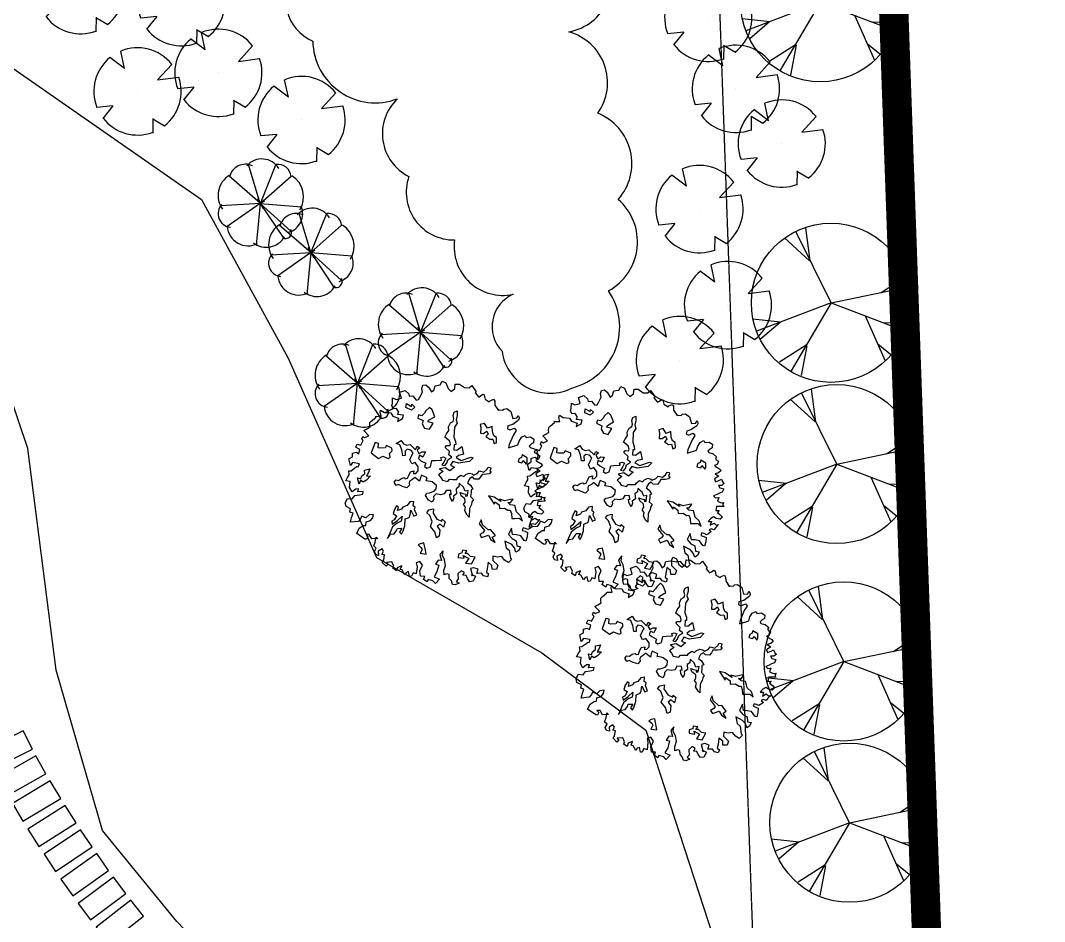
# Model space of a CAD drawing. Header units: millimetres. Extents: x 468001845 to 468595845, y 3387484553 to 3388325553.
# Drawn here: x 468422154 to 468457043, y 3387975721 to 3388006421 of the extents above; entities that cross this region are included whole.
import ezdxf

# ---------------------------------------------------------------- set-up
doc = ezdxf.new("R2010")
doc.units = ezdxf.units.MM
doc.linetypes.add('ACAD_ISO04W100', pattern=[30.5, 24, -3, 0.5, -3])
for name, color, linetype in [('F-T', 3, 'Continuous'), ('F-树13', 114, 'Continuous'), ('F-水体', 150, 'Continuous'), ('园路', 33, 'Continuous'), ('树', 104, 'Continuous'), ('红线', 1, 'Continuous'), ('绿化', 3, 'Continuous'), ('花灌木', 223, 'Continuous')]:
    doc.layers.add(name, color=color, linetype=linetype)

# ---------------------------------------------------------------- blocks, each defined once
blk = doc.blocks.new('A$C73886351')
at = {"layer": 'F-树13'}
for p, q in [((4508, 4511), (3052, 8793)), ((3510, 7412), (3741, 8982)), ((3508, 7441), (2585, 8591)), ((2161, 6001), (1249, 7555)), ((6945, 5646), (8296, 7028)), ((4508, 4511), (737, 6917)), ((2126, 5970), (441, 6351)), ((4508, 4511), (8634, 6359)), ((6947, 5617), (8818, 5795)), ((4508, 4511), (2779, 398)), ((4508, 4511), (5271, 97)), ((3672, 2586), (1118, 1558)), ((2090, 1937), (1470, 1235)), ((3294, 1583), (3196, 223)), ((4986, 1662), (5852, 250))]:
    blk.add_line(p, q, dxfattribs=at)
blk.add_circle((4516, 4516), 4519, dxfattribs=at)
blk = doc.blocks.new('FY1')
at = {"layer": '园路'}
blk.add_lwpolyline([(-350, 750), (-350, -750), (350, -750), (350, 750)], close=True, dxfattribs=at)
blk = doc.blocks.new('A$C7ECF7732')
at = {"layer": '树'}
for p, q in [((1209, 3948), (1219, 4036)), ((1269, 3880), (1209, 3948)), ((1219, 4036), (1327, 3978)), ((1327, 3978), (1415, 3890)), ((2974, 4016), (3012, 4066)), ((3012, 3948), (2974, 4016)), ((3012, 4066), (3042, 4056)), ((3032, 3842), (3012, 3948)), ((3042, 4056), (3090, 3998)), ((3090, 3998), (3120, 4026)), ((3120, 4026), (3150, 3958)), ((3150, 3958), (3120, 3880)), ((1365, 3850), (1269, 3880)), ((1415, 3802), (1365, 3850)), ((1415, 3890), (1513, 3870)), ((1415, 3714), (1415, 3802)), ((1483, 3616), (1415, 3714)), ((1513, 3870), (1571, 3754)), ((1571, 3754), (1795, 3608)), ((2126, 3666), (2331, 3598)), ((2145, 3500), (2126, 3666)), ((2448, 3460), (2496, 3734)), ((2584, 3646), (2476, 3364)), ((2496, 3734), (2544, 3782)), ((2544, 3782), (2584, 3646)), ((2944, 3754), (3032, 3842)), ((2974, 3666), (2944, 3754)), ((2964, 3558), (2974, 3666)), ((3120, 3880), (3062, 3772)), ((3062, 3772), (3100, 3704)), ((3100, 3704), (3130, 3626)), ((1571, 3578), (1483, 3616)), ((1619, 3470), (1571, 3578)), ((1677, 3392), (1619, 3470)), ((1825, 3452), (1677, 3392)), ((1795, 3608), (1921, 3588)), ((1911, 3432), (1825, 3452)), ((1893, 3314), (1941, 3392)), ((1941, 3392), (1911, 3432)), ((1921, 3588), (1999, 3548)), ((1999, 3548), (1980, 3510)), ((1980, 3510), (2097, 3432)), ((2097, 3432), (2145, 3500)), ((2331, 3598), (2292, 3470)), ((2292, 3470), (2311, 3382)), ((2311, 3382), (2448, 3460)), ((2476, 3364), (2360, 3256)), ((2846, 3382), (2856, 3480)), ((2866, 3304), (2846, 3382)), ((2856, 3480), (2916, 3538)), ((2916, 3538), (2964, 3558)), ((3072, 3530), (2994, 3510)), ((2994, 3510), (2994, 3422)), ((2994, 3422), (3062, 3314)), ((3130, 3626), (3072, 3530)), ((1921, 3256), (1893, 3314)), ((2077, 3304), (1921, 3256)), ((2145, 3246), (2077, 3304)), ((2107, 3022), (2126, 3090)), ((2126, 3090), (2185, 3130)), ((2243, 3286), (2145, 3246)), ((2185, 3130), (2253, 3032)), ((2253, 3158), (2243, 3286)), ((2321, 3080), (2253, 3158)), ((2350, 3002), (2321, 3080)), ((2360, 3256), (2418, 3148)), ((2418, 3148), (2516, 3218)), ((2516, 3218), (2544, 3052)), ((2788, 3012), (2838, 3100)), ((2798, 3256), (2866, 3304)), ((2808, 3148), (2798, 3256)), ((2838, 3100), (2808, 3148)), ((3110, 3158), (2964, 3110)), ((2964, 3110), (3042, 3052)), ((3062, 3314), (3160, 3354)), ((3228, 3140), (3110, 3158)), ((3160, 3354), (3286, 3354)), ((3256, 3226), (3228, 3140)), ((3374, 3130), (3256, 3226)), ((3256, 3052), (3316, 3120)), ((3286, 3354), (3276, 3304)), ((3276, 3304), (3344, 3266)), ((3316, 3120), (3354, 3080)), ((3344, 3266), (3432, 3198)), ((3354, 3080), (3374, 3130)), ((3432, 3198), (3540, 3226)), ((3540, 3226), (3578, 3158)), ((3578, 3158), (3636, 3110)), ((3636, 3110), (3696, 3012)), ((2058, 2768), (2097, 2846)), ((2097, 2846), (2175, 3002)), ((2175, 3002), (2107, 3022)), ((2253, 3032), (2292, 2944)), ((2292, 2944), (2350, 3002)), ((2408, 2984), (2360, 2836)), ((2360, 2836), (2467, 2886)), ((2544, 3052), (2408, 2984)), ((2467, 2886), (2476, 2788)), ((2662, 2750), (2768, 2866)), ((2740, 2934), (2788, 3012)), ((2768, 2866), (2740, 2934)), ((3022, 2808), (2954, 2700)), ((3120, 2768), (3022, 2808)), ((3042, 3052), (3052, 2964)), ((3052, 2964), (3178, 2906)), ((3178, 2906), (3188, 2798)), ((3188, 2798), (3238, 2778)), ((3198, 3002), (3256, 3052)), ((3286, 2984), (3198, 3002)), ((3412, 3032), (3286, 2984)), ((3490, 2992), (3412, 3032)), ((3530, 2924), (3490, 2992)), ((3618, 2934), (3530, 2924)), ((3696, 2866), (3618, 2934)), ((3696, 3012), (3900, 2886)), ((3832, 2866), (3696, 2866)), ((3900, 2886), (3832, 2866)), ((1385, 2466), (1581, 2524)), ((1521, 2612), (1591, 2652)), ((1581, 2524), (1521, 2612)), ((1591, 2652), (1609, 2554)), ((1609, 2554), (1717, 2554)), ((1717, 2652), (1765, 2730)), ((1717, 2554), (1717, 2652)), ((1765, 2730), (1853, 2602)), ((1853, 2602), (1765, 2544)), ((1765, 2544), (1825, 2476)), ((1911, 2506), (2039, 2584)), ((2039, 2584), (2097, 2514)), ((2185, 2652), (2058, 2768)), ((2097, 2514), (2165, 2544)), ((2165, 2544), (2175, 2602)), ((2175, 2602), (2185, 2652)), ((2476, 2788), (2486, 2730)), ((2486, 2730), (2574, 2750)), ((2710, 2544), (2564, 2486)), ((2574, 2750), (2662, 2750)), ((2788, 2486), (2710, 2544)), ((2954, 2700), (3012, 2612)), ((3012, 2612), (2984, 2514)), ((3090, 2740), (3120, 2768)), ((3178, 2700), (3090, 2740)), ((3306, 2700), (3178, 2700)), ((3238, 2778), (3306, 2700)), ((1161, 2310), (1279, 2320)), ((1171, 2144), (1161, 2310)), ((1279, 2320), (1347, 2368)), ((1347, 2368), (1385, 2466)), ((1521, 2408), (1453, 2330)), ((1453, 2330), (1473, 2262)), ((1473, 2262), (1581, 2202)), ((1619, 2428), (1521, 2408)), ((1659, 2358), (1619, 2428)), ((1737, 2252), (1659, 2358)), ((1863, 2242), (1737, 2252)), ((1825, 2476), (1911, 2506)), ((1873, 2340), (1863, 2242)), ((2019, 2358), (1873, 2340)), ((2117, 2300), (2019, 2358)), ((2145, 2212), (2117, 2300)), ((2399, 2418), (2262, 2320)), ((2262, 2320), (2311, 2262)), ((2311, 2262), (2379, 2194)), ((2457, 2358), (2399, 2418)), ((2526, 2446), (2457, 2358)), ((2564, 2486), (2526, 2446)), ((2760, 2212), (2788, 2272)), ((2818, 2408), (2788, 2486)), ((2788, 2272), (2818, 2408)), ((2984, 2514), (2906, 2418)), ((2906, 2418), (2934, 2320)), ((2934, 2320), (2994, 2290)), ((2994, 2290), (3042, 2212)), ((1249, 2222), (1171, 2144)), ((1395, 2202), (1249, 2222)), ((1551, 2144), (1395, 2202)), ((1581, 2202), (1551, 2144)), ((2029, 2106), (2058, 2202)), ((2097, 2018), (2029, 2106)), ((2058, 2202), (2117, 2154)), ((2145, 1950), (2097, 2018)), ((2117, 2154), (2145, 2212)), ((2379, 2194), (2223, 2134)), ((2223, 2134), (2243, 2056)), ((2243, 2056), (2243, 1960)), ((2243, 1960), (2282, 1920)), ((2798, 2144), (2760, 2212)), ((2954, 2154), (2798, 2144)), ((3042, 2212), (2954, 2154)), ((2029, 1656), (2077, 1706)), ((2067, 1804), (2087, 1882)), ((2077, 1706), (2067, 1804)), ((2087, 1882), (2126, 1890)), ((2126, 1890), (2145, 1950)), ((2272, 1716), (2175, 1648)), ((2370, 1804), (2272, 1716)), ((2282, 1920), (2340, 1900)), ((2340, 1900), (2370, 1804)), ((2058, 1578), (2029, 1656)), ((2165, 1578), (2058, 1578)), ((2175, 1648), (2165, 1578))]:
    blk.add_line(p, q, dxfattribs=at)
for points in [[(5226, 2728), (5370, 2621), (5440, 2553), (5508, 2581), (5567, 2514), (5488, 2437), (5401, 2426), (5341, 2310), (5262, 2398), (5166, 2319), (5138, 2223), (5341, 2172), (5293, 2172), (5389, 2242), (5477, 2115), (5440, 2028), (5333, 2017), (5245, 2028), (5195, 1957), (5147, 2028), (5068, 1977), (5099, 1853), (5226, 1793), (5254, 1714), (5333, 1754), (5322, 1638), (5274, 1587), (5175, 1607), (5087, 1587), (4991, 1638), (4943, 1587), (4932, 1511), (4825, 1567), (4729, 1675), (4582, 1726), (4455, 1734), (4348, 1813), (4396, 1686), (4562, 1647), (4503, 1567), (4562, 1452), (4630, 1519), (4765, 1384), (4844, 1248), (4972, 1344), (5020, 1189), (4924, 1169), (4825, 1070), (4873, 1014), (4765, 963), (4709, 1034), (4650, 935), (4514, 994), (4415, 1130), (4288, 1121), (4269, 1014), (4376, 983), (4534, 867), (4463, 808), (4523, 720), (4503, 672), (4376, 712), (4367, 652), (4396, 585), (4328, 585), (4249, 585), (4212, 545), (4144, 633), (4125, 506), (4192, 438), (4085, 390), (4046, 438), (3919, 449), (3859, 311), (3930, 322), (3947, 251), (3803, 215), (3763, 282), (3656, 370), (3608, 311), (3557, 398), (3481, 390), (3481, 271), (3588, 223), (3529, 164), (3441, 175), (3382, 263), (3295, 234), (3227, 322), (3120, 410), (3179, 429), (3100, 282), (2964, 282), (2925, 203), (2993, 223), (3041, 155), (3012, 116), (2769, 0), (2682, 127), (2671, 263), (2702, 322), (2623, 378), (2651, 497), (2614, 593), (2544, 652), (2496, 545), (2524, 429), (2428, 350), (2467, 291), (2507, 203), (2417, 0), (2321, 96), (2242, 184), (2174, 127), (2106, 184), (1990, 107), (1891, 136), (1812, 251), (1891, 359), (1844, 466), (1891, 585), (1920, 672), (1863, 720), (1796, 585), (1736, 644), (1705, 573), (1725, 449), (1589, 449), (1454, 545), (1375, 449), (1316, 537), (1279, 613), (1180, 652), (1208, 712), (1191, 839), (1180, 907), (1208, 935), (1152, 1003), (1033, 856), (1073, 768), (898, 819), (898, 935), (810, 983), (838, 1090), (906, 1121), (819, 1209), (723, 1141), (711, 1141), (655, 1217), (731, 1285), (655, 1404), (596, 1392), (548, 1452), (604, 1480), (615, 1607), (429, 1559), (429, 1655), (429, 1754), (373, 1774), (313, 1813), (302, 1861), (274, 2017), (246, 2036), (265, 2056), (322, 2163), (215, 2192), (167, 2231), (274, 2290), (373, 2437), (469, 2437), (596, 2545), (663, 2474), (663, 2632), (596, 2708), (497, 2573), (460, 2632), (342, 2632), (302, 2545), (206, 2562), (167, 2601), (40, 2680), (127, 2740), (167, 2884), (0, 2923), (31, 3078), (158, 3118), (226, 3098), (265, 3186), (409, 3206), (429, 3273), (390, 3333), (302, 3468), (206, 3499), (147, 3567), (178, 3646), (265, 3674), (421, 3683), (409, 3762), (322, 3850), (373, 3985), (313, 4084), (401, 4143), (567, 4123), (675, 4160), (655, 4279), (556, 4355), (615, 4454), (762, 4522), (830, 4629), (810, 4728), (1025, 4748), (1033, 4708), (1180, 4736), (1180, 4796), (1172, 4872), (1200, 4892), (1208, 4892), (1316, 4855), (1434, 4923), (1423, 4959), (1434, 5058), (1493, 5058), (1589, 5010), (1764, 5019), (1764, 5050), (1812, 5118), (1804, 5166), (1832, 5245), (1959, 5301), (2146, 5253), (2194, 5360), (2146, 5420), (2233, 5420), (2273, 5352), (2292, 5174), (2261, 5039), (2321, 4991), (2380, 5030), (2400, 5166), (2476, 5174), (2544, 5050), (2721, 4815), (2789, 4756), (2846, 5019), (2769, 5098), (2710, 5205), (2721, 5321), (2778, 5312)], [(2778, 5312), (2826, 5428), (2925, 5476), (3004, 5420), (3004, 5352), (3024, 5273), (3072, 5273), (3159, 5360), (3275, 5400), (3295, 5352), (3343, 5352), (3402, 5389), (3461, 5312), (3450, 5233), (3489, 5245), (3597, 5312), (3664, 5321), (3684, 5233), (3656, 5137), (3763, 5194), (3772, 5050), (3851, 5039), (3871, 5137), (3871, 5214), (3978, 5205), (4006, 5225), (4026, 5137), (3978, 5058), (4054, 5058), (4133, 5137), (4192, 5058), (4173, 4979), (4173, 4903), (4161, 4804), (4232, 4824), (4269, 4903), (4339, 4824), (4427, 4892), (4455, 4959), (4483, 4903), (4551, 4903), (4503, 4815), (4455, 4728), (4542, 4657), (4582, 4736), (4610, 4669), (4698, 4708), (4785, 4728), (4805, 4640), (4737, 4561), (4658, 4522), (4658, 4434), (4698, 4327), (4737, 4406), (4816, 4327), (4816, 4445), (4892, 4474), (4912, 4533), (4943, 4426), (4972, 4355), (4912, 4299), (4904, 4239), (4980, 4267), (4991, 4171), (4991, 4112), (4932, 4073), (4884, 4025), (4932, 3965), (4991, 4025), (5051, 4064), (5147, 3996), (5234, 3909), (5195, 3878), (5039, 3858), (4960, 3770), (4904, 3683), (4737, 3742), (4844, 3587), (4991, 3615), (5099, 3683), (5226, 3626), (5293, 3703), (5361, 3615), (5361, 3528), (5245, 3547), (5127, 3528), (4952, 3412), (5127, 3352), (5226, 3392), (5429, 3313), (5477, 3324), (5508, 3206), (5401, 3149), (5274, 3129), (5234, 3022), (5147, 2923), (5245, 2864), (5429, 2915), (5508, 2827), (5449, 2728), (5353, 2776), (5226, 2728)]]:
    blk.add_lwpolyline(points, dxfattribs=at)
for points in [[(3276, 5060), (3140, 4982), (3188, 4934), (3188, 4856), (3246, 4796), (3324, 4874), (3286, 4934), (3412, 4952), (3384, 5002)], [(2301, 4572), (2194, 4592), (2058, 4660), (2039, 4524), (1883, 4514), (1853, 4396), (1941, 4368), (2067, 4290), (2107, 4358), (2097, 4466), (2185, 4456), (2214, 4368), (2331, 4426), (2370, 4504), (2496, 4474), (2506, 4544), (2379, 4612)], [(4416, 4076), (4242, 4124), (4164, 4026), (4076, 3998), (4114, 4066), (4066, 4172), (4036, 4104), (3988, 3948), (3890, 3860), (3958, 3850), (3764, 3754), (3656, 3636), (3774, 3646), (3930, 3656), (3880, 3704), (4018, 3764), (4104, 3724), (4164, 3850), (4260, 3900), (4290, 3958), (4387, 3938), (4504, 3880), (4543, 3948), (4601, 4056), (4719, 4094), (4563, 4124)], [(1186, 3034), (1284, 3134), (1186, 3296), (1088, 3198), (1057, 3232), (1057, 3428), (859, 3459), (761, 3428), (795, 3296), (828, 3232), (859, 3134), (795, 3067), (859, 3003), (990, 3100), (1057, 3034)], [(361, 2934), (497, 3012), (449, 3052), (557, 3080), (585, 2964), (449, 2866)], [(4687, 3165), (4687, 3263), (4491, 3232), (4457, 3165), (4262, 3100), (4130, 3134), (4197, 3034), (4424, 3067), (4457, 3003), (4457, 2905), (4555, 2905), (4589, 3100), (4720, 3100), (4851, 3165)], [(3228, 2154), (3316, 2086), (3510, 2096), (3628, 2184), (3588, 2222), (3686, 2252), (3792, 2144), (3676, 2106), (3686, 2008), (3812, 2018), (3948, 1920), (3948, 1832), (3784, 1872), (3598, 1842), (3510, 1950), (3334, 1978), (3228, 1940), (3188, 2028)], [(4855, 2388), (4747, 2358), (4709, 2300), (4669, 2378), (4592, 2280), (4650, 2232), (4631, 2134), (4709, 2086), (4807, 2212), (4729, 2232), (4875, 2320), (4943, 2184), (5041, 2310), (4933, 2486)], [(1284, 1955), (1220, 1988), (1088, 1890), (1122, 1825), (1057, 1694), (1024, 1661), (926, 1727), (859, 1661), (1057, 1432), (1284, 1530), (1284, 1661), (1416, 1759), (1416, 1825), (1318, 1857)], [(3306, 662), (3246, 790), (3286, 886), (3238, 984), (3198, 1032), (3256, 1140), (3316, 1032), (3394, 1052), (3334, 1140), (3238, 1248), (3082, 1344), (3100, 1462), (3052, 1520), (2954, 1598), (3130, 1588), (3140, 1676), (2994, 1686), (2934, 1744), (2876, 1716), (2778, 1784), (2740, 1686), (2788, 1570), (2768, 1452), (2798, 1394), (2778, 1276), (2710, 1344), (2652, 1316), (2710, 1218), (2788, 1130), (2886, 1180), (2954, 1072), (2954, 994), (3032, 964), (3012, 1140), (2974, 1306), (3082, 1218), (3072, 1102), (3100, 936), (3168, 848)], [(4197, 1367), (4097, 1400), (3901, 1465), (3870, 1367), (3870, 1300), (3968, 1334), (4032, 1334), (4097, 1236)], [(1463, 770), (1521, 838), (1473, 896), (1463, 994), (1375, 1042), (1415, 1180), (1493, 1082), (1541, 1004), (1591, 1102), (1639, 954), (1639, 848), (1561, 808), (1629, 720)]]:
    blk.add_lwpolyline(points, close=True, dxfattribs=at)
blk = doc.blocks.new('香樟')
at = {"layer": '绿化'}
blk.add_blockref('A$C7ECF7732', (-2357, -2966), dxfattribs=at)
blk = doc.blocks.new('02PTRX08')
at = {"color": 0, "linetype": 'ByBlock'}
for p, q in [((-0.068, 0), (0.071, 0)), ((0, -0.054), (0, 0.06))]:
    blk.add_line(p, q, dxfattribs=at)
for centre, radius, start, end in [((-0.162, 0.331), 0.158, 65.3025, 157.5634), ((0.04, 0.226), 0.295, 28.7671, 117.9187), ((-0.244, 0.158), 0.236, 91.3656, 199.1524), ((0.243, 0.179), 0.226, 345.1795, 83.8154), ((-0.319, -0.02), 0.196, 126.0245, 226.27), ((0.443, 0.09), 0.0738, 301.8636, 87.2126), ((0.27, -0.071), 0.249, 292.6104, 30.5076), ((-0.192, -0.146), 0.278, 181.8243, 276.2171), ((0.148, -0.25), 0.249, 244.9776, 356.9744), ((-0.061, -0.356), 0.16, 196.7004, 325.2047)]:
    blk.add_arc(centre, radius, start, end, dxfattribs=at)
blk = doc.blocks.new('A$C62FD21C1')
at = {"layer": '绿化'}
blk.add_line((1458, 1507), (1444, 1498), dxfattribs=at)
at = {"layer": '花灌木'}
for p, q in [((1452, 1502), (1097, 2846)), ((1454, 1498), (2029, 2799)), ((412, 2489), (1458, 1507)), ((1452, 1502), (2535, 2395)), ((1454, 1498), (92, 1467)), ((1444, 1498), (296, 752)), ((1452, 1502), (1260, 84)), ((1452, 1502), (2208, 277)), ((1452, 1502), (2845, 1339)), ((1452, 1502), (2458, 514))]:
    blk.add_line(p, q, dxfattribs=at)
at = {"layer": '绿化', "xscale": 2880, "yscale": 2880, "zscale": 2880, "rotation": 297.5864838025413}
blk.add_blockref('02PTRX08', (1452, 1502), dxfattribs=at)
blk = doc.blocks.new('A$C7A7F17D7')
at = {"layer": '树'}
for p, q in [((1064, 2275), (959, 2872)), ((1064, 2275), (580, 2669)), ((2684, 2357), (2182, 1846)), ((2182, 1846), (2905, 1914)), ((1483, 1480), (1483, 1480)), ((1483, 1480), (1483, 1480)), ((629, 1019), (80, 984)), ((629, 1019), (268, 599)), ((1974, 535), (1948, 42)), ((1970, 527), (2362, 274))]:
    blk.add_line(p, q, dxfattribs=at)
for start, end in [(36.13, 110.6248), (127.1476, 199.4587), (306.0239, 16.955), (215.8357, 288.3017)]:
    blk.add_arc((1483, 1480), 1487, start, end, dxfattribs=at)

msp = doc.modelspace()

# ---------------------------------------------------------------- linework, layer by layer
at = {"layer": 'F-T'}
msp.add_lwpolyline([(468442452.7, 3388014667.6, 0.5205671), (468438794.3, 3388017642.9, 0.5205671), (468437210.7, 3388020544.3, 0.5205671), (468433187.3, 3388017147.3, 0.5205671), (468433704.5, 3388015095.2, 0.5205671), (468433197.4, 3388012710.9, 0.5205671), (468429918.8, 3388013333.5, 0.5205671), (468428667.3, 3388011070.5, 0.5205671), (468431586.6, 3388008068.9, 0.5205671), (468432114.3, 3388005721.4, 0.5205671), (468434996.8, 3388003753.7, 0.5205671), (468435387.2, 3388001105.6, 0.5205671), (468436944.5, 3387998942.7, 0.5205671), (468438934.7, 3387997091, 0.5205671), (468438559.6, 3387995155.1, 0.5205671), (468440972.3, 3387993910.1, 0.5205671), (468442186.9, 3387997207, 0.5205671), (468442519.9, 3388000324.5, 0.5205671), (468441823.3, 3388003257.5, 0.5205671), (468440836.3, 3388006032.3, 0.5205671), (468442072, 3388008738.4, 0.5205671), (468443017.3, 3388011286.2, 0.5205671), (468442452.7, 3388014667.6)], format="xyb", close=True, dxfattribs=at)
at = {"layer": 'F-水体'}
for points in [[(468388596.8, 3388041106.9), (468387863.8, 3388031304.7), (468389513, 3388023775.4), (468391162.2, 3388016246.1), (468397539.9, 3388011644.6), (468408719.9, 3388007904.1), (468419826.2, 3388006230.5), (468428321.6, 3388000324.8), (468431276.2, 3387994911.5), (468434279.9, 3387988120.2), (468439919, 3387984872.1), (468443464.9, 3387982239.2), (468446566.9, 3387972692.1), (468446935.2, 3387962357.8), (468445161.2, 3387954016.7), (468440535.3, 3387949435.9), (468432230.2, 3387946047.3), (468430571.5, 3387943710.5)], [(468427973.4, 3387945609.1), (468430850.5, 3387949777.9), (468432626.7, 3387957019.1), (468432332.1, 3387965286.5), (468430698.1, 3387972359.6), (468427483, 3387975724.1), (468424945.6, 3387978819.8), (468423370.1, 3387984282.3), (468422410.4, 3387991836.2), (468420193.7, 3387998368.5), (468417860.2, 3388001073.7), (468414482.8, 3388002566.9)]]:
    msp.add_lwpolyline(points, dxfattribs=at)
at = {"layer": '红线', "linetype": 'ACAD_ISO04W100'}
msp.add_line((468438308.4, 3388221941.7), (468450556.1, 3387878110.2), dxfattribs=at)
at = {"layer": '红线', "linetype": 'ACAD_ISO04W100', "ltscale": 0.3, "const_width": 1000}
msp.add_lwpolyline([(468456538.4, 3387876680.1), (468443875, 3388232189), (468081435.8, 3388216685.6), (468092838.2, 3387896584.3), (468309460.1, 3387889301.2), (468428615.6, 3387825139.7)], close=True, dxfattribs=at)

# ---------------------------------------------------------------- block references
at = {"layer": 'F-树13', "xscale": 0.6, "yscale": 0.6, "zscale": 0.6, "rotation": 92.04117345431564}
for p in [(468452205.5, 3388004428.9), (468452570.4, 3387994191.5), (468452766.2, 3387988697), (468453005.9, 3387981970.8), (468453201.8, 3387976476.4)]:
    msp.add_blockref('A$C73886351', p, dxfattribs=at)
at = {"layer": '园路'}
for p, rotation in [((468421730.9, 3387981574.1), 296.4357493452401), ((468422197.6, 3387980689.8), 299.2104015603782), ((468422701.3, 3387979826), 301.0134753336122), ((468423227.3, 3387978975.5), 302.453582395688), ((468423774.4, 3387978138.5), 303.8936894577639), ((468424342.4, 3387977315.5), 305.3337965198397), ((468424931, 3387976507.1), 306.7739035819156), ((468425539.6, 3387975713.7), 308.2140106439913)]:
    msp.add_blockref('FY1', p, dxfattribs=dict(at, rotation=rotation))
at = {"layer": '树', "rotation": 2.041173454315652}
for name, p in [('A$C7A7F17D7', (468422775.4, 3388005923.5)), ('A$C7A7F17D7', (468426206, 3388005512.5)), ('A$C7A7F17D7', (468444158.8, 3388004979.1)), ('A$C7A7F17D7', (468427466.1, 3388003104.3)), ('A$C7A7F17D7', (468424713.1, 3388002472.9)), ('A$C7A7F17D7', (468445099.1, 3388002559.5)), ('A$C7A7F17D7', (468430298.8, 3388001498.7)), ('A$C7A7F17D7', (468446660, 3388000695.3)), ('A$C62FD21C1', (468428927.5, 3387998635.4)), ('A$C7A7F17D7', (468443857.4, 3387998462.2)), ('A$C62FD21C1', (468430648.9, 3387996957.6)), ('A$C7A7F17D7', (468444828, 3387995190.4)), ('A$C62FD21C1', (468434385.2, 3387994244.7)), ('A$C7A7F17D7', (468443186.7, 3387993318.8)), ('A$C62FD21C1', (468432231.7, 3387992507.8))]:
    msp.add_blockref(name, p, dxfattribs=at)
at = {"layer": '绿化', "xscale": 1.248, "yscale": 1.248, "zscale": 1.248, "rotation": 299.6276572568569}
for p in [(468436573.4, 3387991222.9), (468442661.7, 3387991047.9), (468444438.6, 3387985230.4)]:
    msp.add_blockref('香樟', p, dxfattribs=at)

doc.saveas('drawing.dxf')
